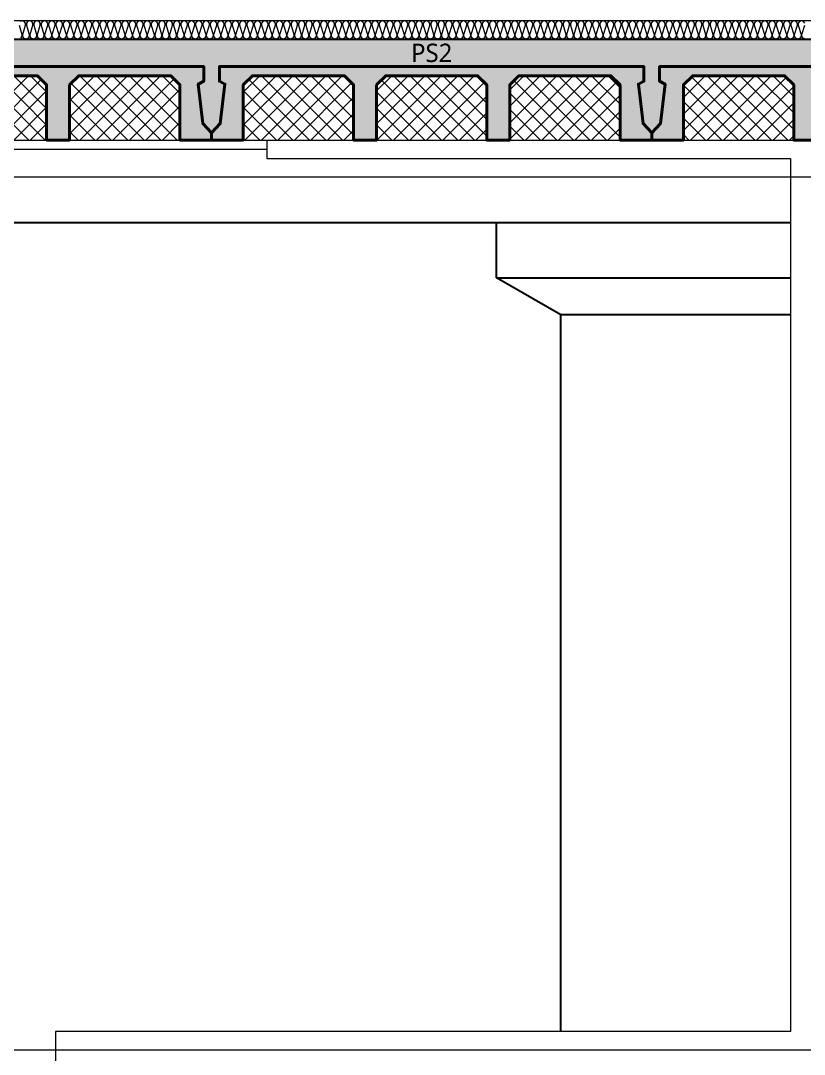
# Model space of a CAD drawing. Header units: millimetres. Extents: x 0 to 420000, y 0 to 297000.
# Drawn here: x 163324 to 167588, y 28675 to 34300 of the extents above; entities that cross this region are included whole.
import ezdxf
from ezdxf.enums import TextEntityAlignment as Align

# ---------------------------------------------------------------- set-up
doc = ezdxf.new("R2010")
doc.units = ezdxf.units.MM
doc.linetypes.add('0731_main_plan$0$form_$0$y-Landschaft$0$_$1$20120914_Verkehrsflächen_Grün$0$20120628_xref - Gammel$1$3_H-GL_F1_U3 - Default$0${ Offset Lines }', pattern=[0])
doc.linetypes.add('CEN', pattern=[62, 60, -1, 0, -1])
for name, color, linetype, lineweight in [('A-AXIS-LINE', 1, 'CEN', 15), ('A-CONC-LIN1', 2, 'Continuous', 40), ('A-CONC-LIN2', 7, 'Continuous', 25), ('A-ELEV-LIN2', 7, 'Continuous', 25), ('A-XXXX-INSL1', 15, 'Continuous', 18), ('A-XXXX-INSL2', 8, 'Continuous', 18)]:
    doc.layers.add(name, color=color, linetype=linetype, lineweight=lineweight)
doc.layers.add('A-CONC-SOLD', color=253, linetype='CEN')
doc.layers.add('A-XXXX-NPLT', color=144, linetype='Continuous', lineweight=15, plot=False)
doc.styles.add('맑은고딕', font='')
doc.styles.get('맑은고딕').set_extended_font_data('Malgun Gothic')

# ---------------------------------------------------------------- blocks, each defined once
blk = doc.blocks.new('axis(211208)')
at = {"layer": 'A-AXIS-LINE', "ltscale": 1000}
for p, q in [((4631788.1, -432118.7), (4955413.1, -432118.7)), ((4631788.1, -436868.7), (4955413.1, -436868.7))]:
    blk.add_line(p, q, dxfattribs=at)
blk = doc.blocks.new('PS2')
at = {"layer": 'A-CONC-SOLD'}
h = blk.add_hatch(color=256, dxfattribs=at)
h.dxf.hatch_style = 1
h.paths.add_polyline_path([(1197.5, 0), (-1197.5, 0), (-1197.5, -510), (-1150.5, -460), (-1125, -245), (-1155, -230), (-1155, -150), (1155, -150), (1155, -230), (1125, -245), (1150.5, -460), (1197.5, -510)])
h = blk.add_hatch(color=256, dxfattribs=at)
h.dxf.hatch_style = 1
h.paths.add_polyline_path([(-1150.5, -460), (-1197.5, -510), (-1197.5, -550), (-1025, -550), (-1025, -510), (-1025, -250), (-975, -200), (-475, -200), (-425, -250), (-425, -510), (-425, -550), (-300, -550), (-300, -510), (-300, -250), (-250, -200), (250, -200), (300, -250), (300, -510), (300, -550), (425, -550), (425, -510), (425, -250), (475, -200), (975, -200), (1025, -250), (1025, -510), (1025, -550), (1197.5, -550), (1197.5, -510), (1150.5, -460), (1125, -245), (1155, -230), (1155, -150), (-1155, -150), (-1155, -230), (-1125, -245)])
at = {"layer": 'A-XXXX-INSL2'}
h = blk.add_hatch(dxfattribs=at)
h.set_pattern_fill('ANSI37', color=256, scale=20)
h.set_pattern_definition([(45, (-289951.5, -41968), (-44.90128, 44.90128), []), (135, (-289951.5, -41968), (-44.90128, -44.90128), [])])
h.paths.add_polyline_path([(-975, -200), (-1025, -250), (-1025, -510), (-1025, -550), (-425, -550), (-425, -510), (-425, -250), (-475, -200)])
h.paths.add_polyline_path([(-250, -200), (-300, -250), (-300, -510), (-300, -550), (300, -550), (300, -510), (300, -250), (250, -200)])
h.paths.add_polyline_path([(425, -510), (425, -550), (1025, -550), (1025, -510), (1025, -250), (975, -200), (475, -200), (425, -250)])
at = {"layer": 'A-CONC-LIN1', "color": 2, "linetype": '0731_main_plan$0$form_$0$y-Landschaft$0$_$1$20120914_Verkehrsflächen_Grün$0$20120628_xref - Gammel$1$3_H-GL_F1_U3 - Default$0${ Offset Lines }'}
blk.add_lwpolyline([(-300, -250), (-300, -510), (-300, -510), (-300, -550), (-425, -550), (-425, -510), (-425, -510), (-425, -250), (-475, -200), (-975, -200), (-1025, -250), (-1025, -510), (-1025, -510), (-1025, -550), (-1197.5, -550), (-1197.5, -510), (-1150.5, -460), (-1125, -245), (-1155, -230), (-1155, -150), (1155, -150), (1155, -230), (1125, -245), (1150.5, -460), (1197.5, -510), (1197.5, -550), (1025, -550), (1025, -510), (1025, -510), (1025, -250), (975, -200), (475, -200), (425, -250), (425, -510), (425, -510), (425, -550), (300, -550), (300, -510), (300, -510), (300, -250), (250, -200), (-250, -200)], close=True, dxfattribs=at)
at = {"layer": 'A-CONC-LIN2'}
blk.add_line((-1197.5, 0), (1197.5, 0), dxfattribs=at)
at = {"layer": 'A-XXXX-NPLT'}
for p, q in [((-1025, -550), (-425, -550)), ((-300, -550), (300, -550)), ((425, -550), (1025, -550))]:
    blk.add_line(p, q, dxfattribs=at)
at = {"layer": 'A-XXXX-NPLT', "style": '맑은고딕'}
blk.add_text('PS2', height=100, dxfattribs=at).set_placement((0, -75), align=Align.MIDDLE)
blk = doc.blocks.new('지하2층')
at = {"layer": 'A-ELEV-LIN2'}
for p, q in [((4737823.8, -392368.7), (4727423.8, -392368.7)), ((4736223.8, -392668.7), (4736223.8, -392368.7)), ((4736223.8, -392668.7), (4737823.8, -392668.7)), ((4736573.8, -392868.7), (4736223.8, -392668.7)), ((4736573.8, -396768.7), (4736573.8, -392868.7)), ((4737823.8, -392868.7), (4736573.8, -392868.7))]:
    blk.add_line(p, q, dxfattribs=at)
at = {"layer": 'A-XXXX-INSL1'}
for points in [[(4734973.8, -391918.7), (4734973.8, -392018.7), (4737823.8, -392018.7), (4737823.8, -396768.7), (4733823.8, -396768.7), (4733823.8, -398118.1)], [(4686073.8, -391968.7), (4725973.8, -391968.7), (4725973.8, -392418.7), (4726673.8, -392418.7), (4726673.8, -391968.7), (4734973.8, -391968.7)]]:
    blk.add_lwpolyline(points, dxfattribs=at)
at = {"layer": 'A-XXXX-INSL2'}
blk.add_line((4758623.8, -391268.7), (4681723.8, -391268.7), dxfattribs=at)
for points in [[(4737903.8, -391368.7), (4737892.8, -391364.7), (4737885.8, -391354.7), (4737885.8, -391343.7), (4737901.8, -391293.7)], [(4737901.8, -391282.7), (4737894.8, -391272.7), (4737883.8, -391268.7), (4737872.8, -391272.7), (4737865.8, -391282.7), (4737865.8, -391293.7), (4737881.8, -391343.7), (4737881.8, -391354.7), (4737874.8, -391364.7), (4737863.8, -391368.7), (4737852.8, -391364.7), (4737845.8, -391354.7), (4737845.8, -391343.7), (4737861.8, -391293.7), (4737861.8, -391282.7), (4737854.8, -391272.7), (4737843.8, -391268.7), (4737832.8, -391272.7), (4737825.8, -391282.7), (4737825.8, -391293.7), (4737841.8, -391343.7), (4737841.8, -391354.7), (4737834.8, -391364.7), (4737823.8, -391368.7), (4737812.8, -391364.7), (4737805.8, -391354.7), (4737805.8, -391343.7), (4737821.8, -391293.7), (4737821.8, -391282.7), (4737814.8, -391272.7), (4737803.8, -391268.7), (4737792.8, -391272.7), (4737785.8, -391282.7), (4737785.8, -391293.7), (4737801.8, -391343.7), (4737801.8, -391354.7), (4737794.8, -391364.7), (4737783.8, -391368.7), (4737772.8, -391364.7), (4737765.8, -391354.7), (4737765.8, -391343.7), (4737781.8, -391293.7), (4737781.8, -391282.7), (4737774.8, -391272.7), (4737763.8, -391268.7), (4737752.8, -391272.7), (4737745.8, -391282.7), (4737745.8, -391293.7), (4737761.8, -391343.7), (4737761.8, -391354.7), (4737754.8, -391364.7), (4737743.8, -391368.7), (4737732.8, -391364.7), (4737725.8, -391354.7), (4737725.8, -391343.7), (4737741.8, -391293.7), (4737741.8, -391282.7), (4737734.8, -391272.7), (4737723.8, -391268.7), (4737712.8, -391272.7), (4737705.8, -391282.7), (4737705.8, -391293.7), (4737721.8, -391343.7), (4737721.8, -391354.7), (4737714.8, -391364.7), (4737703.8, -391368.7), (4737692.8, -391364.7), (4737685.8, -391354.7), (4737685.8, -391343.7), (4737701.8, -391293.7), (4737701.8, -391282.7), (4737694.8, -391272.7), (4737683.8, -391268.7), (4737672.8, -391272.7), (4737665.8, -391282.7), (4737665.8, -391293.7), (4737681.8, -391343.7), (4737681.8, -391354.7), (4737674.8, -391364.7), (4737663.8, -391368.7), (4737652.8, -391364.7), (4737645.8, -391354.7), (4737645.8, -391343.7), (4737661.8, -391293.7), (4737661.8, -391282.7), (4737654.8, -391272.7), (4737643.8, -391268.7), (4737632.8, -391272.7), (4737625.8, -391282.7), (4737625.8, -391293.7), (4737641.8, -391343.7), (4737641.8, -391354.7), (4737634.8, -391364.7), (4737623.8, -391368.7), (4737612.8, -391364.7), (4737605.8, -391354.7), (4737605.8, -391343.7), (4737621.8, -391293.7), (4737621.8, -391282.7), (4737614.8, -391272.7), (4737603.8, -391268.7), (4737592.8, -391272.7), (4737585.8, -391282.7), (4737585.8, -391293.7), (4737601.8, -391343.7), (4737601.8, -391354.7), (4737594.8, -391364.7), (4737583.8, -391368.7), (4737572.8, -391364.7), (4737565.8, -391354.7), (4737565.8, -391343.7), (4737581.8, -391293.7), (4737581.8, -391282.7), (4737574.8, -391272.7), (4737563.8, -391268.7), (4737552.8, -391272.7), (4737545.8, -391282.7), (4737545.8, -391293.7), (4737561.8, -391343.7), (4737561.8, -391354.7), (4737554.8, -391364.7), (4737543.8, -391368.7), (4737532.8, -391364.7), (4737525.8, -391354.7), (4737525.8, -391343.7), (4737541.8, -391293.7), (4737541.8, -391282.7), (4737534.8, -391272.7), (4737523.8, -391268.7), (4737512.8, -391272.7), (4737505.8, -391282.7), (4737505.8, -391293.7), (4737521.8, -391343.7), (4737521.8, -391354.7), (4737514.8, -391364.7), (4737503.8, -391368.7), (4737492.8, -391364.7), (4737485.8, -391354.7), (4737485.8, -391343.7), (4737501.8, -391293.7), (4737501.8, -391282.7), (4737494.8, -391272.7), (4737483.8, -391268.7), (4737472.8, -391272.7), (4737465.8, -391282.7), (4737465.8, -391293.7), (4737481.8, -391343.7), (4737481.8, -391354.7), (4737474.8, -391364.7), (4737463.8, -391368.7), (4737452.8, -391364.7), (4737445.8, -391354.7), (4737445.8, -391343.7), (4737461.8, -391293.7), (4737461.8, -391282.7), (4737454.8, -391272.7), (4737443.8, -391268.7), (4737432.8, -391272.7), (4737425.8, -391282.7), (4737425.8, -391293.7), (4737441.8, -391343.7), (4737441.8, -391354.7), (4737434.8, -391364.7), (4737423.8, -391368.7), (4737412.8, -391364.7), (4737405.8, -391354.7), (4737405.8, -391343.7), (4737421.8, -391293.7), (4737421.8, -391282.7), (4737414.8, -391272.7), (4737403.8, -391268.7), (4737392.8, -391272.7), (4737385.8, -391282.7), (4737385.8, -391293.7), (4737401.8, -391343.7), (4737401.8, -391354.7), (4737394.8, -391364.7), (4737383.8, -391368.7), (4737372.8, -391364.7), (4737365.8, -391354.7), (4737365.8, -391343.7), (4737381.8, -391293.7), (4737381.8, -391282.7), (4737374.8, -391272.7), (4737363.8, -391268.7), (4737352.8, -391272.7), (4737345.8, -391282.7), (4737345.8, -391293.7), (4737361.8, -391343.7), (4737361.8, -391354.7), (4737354.8, -391364.7), (4737343.8, -391368.7), (4737332.8, -391364.7), (4737325.8, -391354.7), (4737325.8, -391343.7), (4737341.8, -391293.7), (4737341.8, -391282.7), (4737334.8, -391272.7), (4737323.8, -391268.7), (4737312.8, -391272.7), (4737305.8, -391282.7), (4737305.8, -391293.7), (4737321.8, -391343.7), (4737321.8, -391354.7), (4737314.8, -391364.7), (4737303.8, -391368.7), (4737292.8, -391364.7), (4737285.8, -391354.7), (4737285.8, -391343.7), (4737301.8, -391293.7), (4737301.8, -391282.7), (4737294.8, -391272.7), (4737283.8, -391268.7), (4737272.8, -391272.7), (4737265.8, -391282.7), (4737265.8, -391293.7), (4737281.8, -391343.7), (4737281.8, -391354.7), (4737274.8, -391364.7), (4737263.8, -391368.7), (4737252.8, -391364.7), (4737245.8, -391354.7), (4737245.8, -391343.7), (4737261.8, -391293.7), (4737261.8, -391282.7), (4737254.8, -391272.7), (4737243.8, -391268.7), (4737232.8, -391272.7), (4737225.8, -391282.7), (4737225.8, -391293.7), (4737241.8, -391343.7), (4737241.8, -391354.7), (4737234.8, -391364.7), (4737223.8, -391368.7), (4737212.8, -391364.7), (4737205.8, -391354.7), (4737205.8, -391343.7), (4737221.8, -391293.7), (4737221.8, -391282.7), (4737214.8, -391272.7), (4737203.8, -391268.7), (4737192.8, -391272.7), (4737185.8, -391282.7), (4737185.8, -391293.7), (4737201.8, -391343.7), (4737201.8, -391354.7), (4737194.8, -391364.7), (4737183.8, -391368.7), (4737172.8, -391364.7), (4737165.8, -391354.7), (4737165.8, -391343.7), (4737181.8, -391293.7), (4737181.8, -391282.7), (4737174.8, -391272.7), (4737163.8, -391268.7), (4737152.8, -391272.7), (4737145.8, -391282.7), (4737145.8, -391293.7), (4737161.8, -391343.7), (4737161.8, -391354.7), (4737154.8, -391364.7), (4737143.8, -391368.7), (4737132.8, -391364.7), (4737125.8, -391354.7), (4737125.8, -391343.7), (4737141.8, -391293.7), (4737141.8, -391282.7), (4737134.8, -391272.7), (4737123.8, -391268.7), (4737112.8, -391272.7), (4737105.8, -391282.7), (4737105.8, -391293.7), (4737121.8, -391343.7), (4737121.8, -391354.7), (4737114.8, -391364.7), (4737103.8, -391368.7), (4737092.8, -391364.7), (4737085.8, -391354.7), (4737085.8, -391343.7), (4737101.8, -391293.7), (4737101.8, -391282.7), (4737094.8, -391272.7), (4737083.8, -391268.7), (4737072.8, -391272.7), (4737065.8, -391282.7), (4737065.8, -391293.7), (4737081.8, -391343.7), (4737081.8, -391354.7), (4737074.8, -391364.7), (4737063.8, -391368.7), (4737052.8, -391364.7), (4737045.8, -391354.7), (4737045.8, -391343.7), (4737061.8, -391293.7), (4737061.8, -391282.7), (4737054.8, -391272.7), (4737043.8, -391268.7), (4737032.8, -391272.7), (4737025.8, -391282.7), (4737025.8, -391293.7), (4737041.8, -391343.7), (4737041.8, -391354.7), (4737034.8, -391364.7), (4737023.8, -391368.7), (4737012.8, -391364.7), (4737005.8, -391354.7), (4737005.8, -391343.7), (4737021.8, -391293.7), (4737021.8, -391282.7), (4737014.8, -391272.7), (4737003.8, -391268.7), (4736992.8, -391272.7), (4736985.8, -391282.7), (4736985.8, -391293.7), (4737001.8, -391343.7), (4737001.8, -391354.7), (4736994.8, -391364.7), (4736983.8, -391368.7), (4736972.8, -391364.7), (4736965.8, -391354.7), (4736965.8, -391343.7), (4736981.8, -391293.7), (4736981.8, -391282.7), (4736974.8, -391272.7), (4736963.8, -391268.7), (4736952.8, -391272.7), (4736945.8, -391282.7), (4736945.8, -391293.7), (4736961.8, -391343.7), (4736961.8, -391354.7), (4736954.8, -391364.7), (4736943.8, -391368.7), (4736932.8, -391364.7), (4736925.8, -391354.7), (4736925.8, -391343.7), (4736941.8, -391293.7), (4736941.8, -391282.7), (4736934.8, -391272.7), (4736923.8, -391268.7), (4736912.8, -391272.7), (4736905.8, -391282.7), (4736905.8, -391293.7), (4736921.8, -391343.7), (4736921.8, -391354.7), (4736914.8, -391364.7), (4736903.8, -391368.7), (4736892.8, -391364.7), (4736885.8, -391354.7), (4736885.8, -391343.7), (4736901.8, -391293.7), (4736901.8, -391282.7), (4736894.8, -391272.7), (4736883.8, -391268.7), (4736872.8, -391272.7), (4736865.8, -391282.7), (4736865.8, -391293.7), (4736881.8, -391343.7), (4736881.8, -391354.7), (4736874.8, -391364.7), (4736863.8, -391368.7), (4736852.8, -391364.7), (4736845.8, -391354.7), (4736845.8, -391343.7), (4736861.8, -391293.7), (4736861.8, -391282.7), (4736854.8, -391272.7), (4736843.8, -391268.7), (4736832.8, -391272.7), (4736825.8, -391282.7), (4736825.8, -391293.7), (4736841.8, -391343.7), (4736841.8, -391354.7), (4736834.8, -391364.7), (4736823.8, -391368.7), (4736812.8, -391364.7), (4736805.8, -391354.7), (4736805.8, -391343.7), (4736821.8, -391293.7), (4736821.8, -391282.7), (4736814.8, -391272.7), (4736803.8, -391268.7), (4736792.8, -391272.7), (4736785.8, -391282.7), (4736785.8, -391293.7), (4736801.8, -391343.7), (4736801.8, -391354.7), (4736794.8, -391364.7), (4736783.8, -391368.7), (4736772.8, -391364.7), (4736765.8, -391354.7), (4736765.8, -391343.7), (4736781.8, -391293.7), (4736781.8, -391282.7), (4736774.8, -391272.7), (4736763.8, -391268.7), (4736752.8, -391272.7), (4736745.8, -391282.7), (4736745.8, -391293.7), (4736761.8, -391343.7), (4736761.8, -391354.7), (4736754.8, -391364.7), (4736743.8, -391368.7), (4736732.8, -391364.7), (4736725.8, -391354.7), (4736725.8, -391343.7), (4736741.8, -391293.7), (4736741.8, -391282.7), (4736734.8, -391272.7), (4736723.8, -391268.7), (4736712.8, -391272.7), (4736705.8, -391282.7), (4736705.8, -391293.7), (4736721.8, -391343.7), (4736721.8, -391354.7), (4736714.8, -391364.7), (4736703.8, -391368.7), (4736692.8, -391364.7), (4736685.8, -391354.7), (4736685.8, -391343.7), (4736701.8, -391293.7), (4736701.8, -391282.7), (4736694.8, -391272.7), (4736683.8, -391268.7), (4736672.8, -391272.7), (4736665.8, -391282.7), (4736665.8, -391293.7), (4736681.8, -391343.7), (4736681.8, -391354.7), (4736674.8, -391364.7), (4736663.8, -391368.7), (4736652.8, -391364.7), (4736645.8, -391354.7), (4736645.8, -391343.7), (4736661.8, -391293.7), (4736661.8, -391282.7), (4736654.8, -391272.7), (4736643.8, -391268.7), (4736632.8, -391272.7), (4736625.8, -391282.7), (4736625.8, -391293.7), (4736641.8, -391343.7), (4736641.8, -391354.7), (4736634.8, -391364.7), (4736623.8, -391368.7), (4736612.8, -391364.7), (4736605.8, -391354.7), (4736605.8, -391343.7), (4736621.8, -391293.7), (4736621.8, -391282.7), (4736614.8, -391272.7), (4736603.8, -391268.7), (4736592.8, -391272.7), (4736585.8, -391282.7), (4736585.8, -391293.7), (4736601.8, -391343.7), (4736601.8, -391354.7), (4736594.8, -391364.7), (4736583.8, -391368.7), (4736572.8, -391364.7), (4736565.8, -391354.7), (4736565.8, -391343.7), (4736581.8, -391293.7), (4736581.8, -391282.7), (4736574.8, -391272.7), (4736563.8, -391268.7), (4736552.8, -391272.7), (4736545.8, -391282.7), (4736545.8, -391293.7), (4736561.8, -391343.7), (4736561.8, -391354.7), (4736554.8, -391364.7), (4736543.8, -391368.7), (4736532.8, -391364.7), (4736525.8, -391354.7), (4736525.8, -391343.7), (4736541.8, -391293.7), (4736541.8, -391282.7), (4736534.8, -391272.7), (4736523.8, -391268.7), (4736512.8, -391272.7), (4736505.8, -391282.7), (4736505.8, -391293.7), (4736521.8, -391343.7), (4736521.8, -391354.7), (4736514.8, -391364.7), (4736503.8, -391368.7), (4736492.8, -391364.7), (4736485.8, -391354.7), (4736485.8, -391343.7), (4736501.8, -391293.7), (4736501.8, -391282.7), (4736494.8, -391272.7), (4736483.8, -391268.7), (4736472.8, -391272.7), (4736465.8, -391282.7), (4736465.8, -391293.7), (4736481.8, -391343.7), (4736481.8, -391354.7), (4736474.8, -391364.7), (4736463.8, -391368.7), (4736452.8, -391364.7), (4736445.8, -391354.7), (4736445.8, -391343.7), (4736461.8, -391293.7), (4736461.8, -391282.7), (4736454.8, -391272.7), (4736443.8, -391268.7), (4736432.8, -391272.7), (4736425.8, -391282.7), (4736425.8, -391293.7), (4736441.8, -391343.7), (4736441.8, -391354.7), (4736434.8, -391364.7), (4736423.8, -391368.7), (4736412.8, -391364.7), (4736405.8, -391354.7), (4736405.8, -391343.7), (4736421.8, -391293.7), (4736421.8, -391282.7), (4736414.8, -391272.7), (4736403.8, -391268.7), (4736392.8, -391272.7), (4736385.8, -391282.7), (4736385.8, -391293.7), (4736401.8, -391343.7), (4736401.8, -391354.7), (4736394.8, -391364.7), (4736383.8, -391368.7), (4736372.8, -391364.7), (4736365.8, -391354.7), (4736365.8, -391343.7), (4736381.8, -391293.7), (4736381.8, -391282.7), (4736374.8, -391272.7), (4736363.8, -391268.7), (4736352.8, -391272.7), (4736345.8, -391282.7), (4736345.8, -391293.7), (4736361.8, -391343.7), (4736361.8, -391354.7), (4736354.8, -391364.7), (4736343.8, -391368.7), (4736332.8, -391364.7), (4736325.8, -391354.7), (4736325.8, -391343.7), (4736341.8, -391293.7), (4736341.8, -391282.7), (4736334.8, -391272.7), (4736323.8, -391268.7), (4736312.8, -391272.7), (4736305.8, -391282.7), (4736305.8, -391293.7), (4736321.8, -391343.7), (4736321.8, -391354.7), (4736314.8, -391364.7), (4736303.8, -391368.7), (4736292.8, -391364.7), (4736285.8, -391354.7), (4736285.8, -391343.7), (4736301.8, -391293.7), (4736301.8, -391282.7), (4736294.8, -391272.7), (4736283.8, -391268.7), (4736272.8, -391272.7), (4736265.8, -391282.7), (4736265.8, -391293.7), (4736281.8, -391343.7), (4736281.8, -391354.7), (4736274.8, -391364.7), (4736263.8, -391368.7), (4736252.8, -391364.7), (4736245.8, -391354.7), (4736245.8, -391343.7), (4736261.8, -391293.7), (4736261.8, -391282.7), (4736254.8, -391272.7), (4736243.8, -391268.7), (4736232.8, -391272.7), (4736225.8, -391282.7), (4736225.8, -391293.7), (4736241.8, -391343.7), (4736241.8, -391354.7), (4736234.8, -391364.7), (4736223.8, -391368.7), (4736212.8, -391364.7), (4736205.8, -391354.7), (4736205.8, -391343.7), (4736221.8, -391293.7), (4736221.8, -391282.7), (4736214.8, -391272.7), (4736203.8, -391268.7), (4736192.8, -391272.7), (4736185.8, -391282.7), (4736185.8, -391293.7), (4736201.8, -391343.7), (4736201.8, -391354.7), (4736194.8, -391364.7), (4736183.8, -391368.7), (4736172.8, -391364.7), (4736165.8, -391354.7), (4736165.8, -391343.7), (4736181.8, -391293.7), (4736181.8, -391282.7), (4736174.8, -391272.7), (4736163.8, -391268.7), (4736152.8, -391272.7), (4736145.8, -391282.7), (4736145.8, -391293.7), (4736161.8, -391343.7), (4736161.8, -391354.7), (4736154.8, -391364.7), (4736143.8, -391368.7), (4736132.8, -391364.7), (4736125.8, -391354.7), (4736125.8, -391343.7), (4736141.8, -391293.7), (4736141.8, -391282.7), (4736134.8, -391272.7), (4736123.8, -391268.7), (4736112.8, -391272.7), (4736105.8, -391282.7), (4736105.8, -391293.7), (4736121.8, -391343.7), (4736121.8, -391354.7), (4736114.8, -391364.7), (4736103.8, -391368.7), (4736092.8, -391364.7), (4736085.8, -391354.7), (4736085.8, -391343.7), (4736101.8, -391293.7), (4736101.8, -391282.7), (4736094.8, -391272.7), (4736083.8, -391268.7), (4736072.8, -391272.7), (4736065.8, -391282.7), (4736065.8, -391293.7), (4736081.8, -391343.7), (4736081.8, -391354.7), (4736074.8, -391364.7), (4736063.8, -391368.7), (4736052.8, -391364.7), (4736045.8, -391354.7), (4736045.8, -391343.7), (4736061.8, -391293.7), (4736061.8, -391282.7), (4736054.8, -391272.7), (4736043.8, -391268.7), (4736032.8, -391272.7), (4736025.8, -391282.7), (4736025.8, -391293.7), (4736041.8, -391343.7), (4736041.8, -391354.7), (4736034.8, -391364.7), (4736023.8, -391368.7), (4736012.8, -391364.7), (4736005.8, -391354.7), (4736005.8, -391343.7), (4736021.8, -391293.7), (4736021.8, -391282.7), (4736014.8, -391272.7), (4736003.8, -391268.7), (4735992.8, -391272.7), (4735985.8, -391282.7), (4735985.8, -391293.7), (4736001.8, -391343.7), (4736001.8, -391354.7), (4735994.8, -391364.7), (4735983.8, -391368.7), (4735972.8, -391364.7), (4735965.8, -391354.7), (4735965.8, -391343.7), (4735981.8, -391293.7), (4735981.8, -391282.7), (4735974.8, -391272.7), (4735963.8, -391268.7), (4735952.8, -391272.7), (4735945.8, -391282.7), (4735945.8, -391293.7), (4735961.8, -391343.7), (4735961.8, -391354.7), (4735954.8, -391364.7), (4735943.8, -391368.7), (4735932.8, -391364.7), (4735925.8, -391354.7), (4735925.8, -391343.7), (4735941.8, -391293.7), (4735941.8, -391282.7), (4735934.8, -391272.7), (4735923.8, -391268.7), (4735912.8, -391272.7), (4735905.8, -391282.7), (4735905.8, -391293.7), (4735921.8, -391343.7), (4735921.8, -391354.7), (4735914.8, -391364.7), (4735903.8, -391368.7), (4735892.8, -391364.7), (4735885.8, -391354.7), (4735885.8, -391343.7), (4735901.8, -391293.7), (4735901.8, -391282.7), (4735894.8, -391272.7), (4735883.8, -391268.7), (4735872.8, -391272.7), (4735865.8, -391282.7), (4735865.8, -391293.7), (4735881.8, -391343.7), (4735881.8, -391354.7), (4735874.8, -391364.7), (4735863.8, -391368.7), (4735852.8, -391364.7), (4735845.8, -391354.7), (4735845.8, -391343.7), (4735861.8, -391293.7), (4735861.8, -391282.7), (4735854.8, -391272.7), (4735843.8, -391268.7), (4735832.8, -391272.7), (4735825.8, -391282.7), (4735825.8, -391293.7), (4735841.8, -391343.7), (4735841.8, -391354.7), (4735834.8, -391364.7), (4735823.8, -391368.7), (4735812.8, -391364.7), (4735805.8, -391354.7), (4735805.8, -391343.7), (4735821.8, -391293.7), (4735821.8, -391282.7), (4735814.8, -391272.7), (4735803.8, -391268.7), (4735792.8, -391272.7), (4735785.8, -391282.7), (4735785.8, -391293.7), (4735801.8, -391343.7), (4735801.8, -391354.7), (4735794.8, -391364.7), (4735783.8, -391368.7), (4735772.8, -391364.7), (4735765.8, -391354.7), (4735765.8, -391343.7), (4735781.8, -391293.7), (4735781.8, -391282.7), (4735774.8, -391272.7), (4735763.8, -391268.7), (4735752.8, -391272.7), (4735745.8, -391282.7), (4735745.8, -391293.7), (4735761.8, -391343.7), (4735761.8, -391354.7), (4735754.8, -391364.7), (4735743.8, -391368.7), (4735732.8, -391364.7), (4735725.8, -391354.7), (4735725.8, -391343.7), (4735741.8, -391293.7), (4735741.8, -391282.7), (4735734.8, -391272.7), (4735723.8, -391268.7), (4735712.8, -391272.7), (4735705.8, -391282.7), (4735705.8, -391293.7), (4735721.8, -391343.7), (4735721.8, -391354.7), (4735714.8, -391364.7), (4735703.8, -391368.7), (4735692.8, -391364.7), (4735685.8, -391354.7), (4735685.8, -391343.7), (4735701.8, -391293.7), (4735701.8, -391282.7), (4735694.8, -391272.7), (4735683.8, -391268.7), (4735672.8, -391272.7), (4735665.8, -391282.7), (4735665.8, -391293.7), (4735681.8, -391343.7), (4735681.8, -391354.7), (4735674.8, -391364.7), (4735663.8, -391368.7), (4735652.8, -391364.7), (4735645.8, -391354.7), (4735645.8, -391343.7), (4735661.8, -391293.7), (4735661.8, -391282.7), (4735654.8, -391272.7), (4735643.8, -391268.7), (4735632.8, -391272.7), (4735625.8, -391282.7), (4735625.8, -391293.7), (4735641.8, -391343.7), (4735641.8, -391354.7), (4735634.8, -391364.7), (4735623.8, -391368.7), (4735612.8, -391364.7), (4735605.8, -391354.7), (4735605.8, -391343.7), (4735621.8, -391293.7), (4735621.8, -391282.7), (4735614.8, -391272.7), (4735603.8, -391268.7), (4735592.8, -391272.7), (4735585.8, -391282.7), (4735585.8, -391293.7), (4735601.8, -391343.7), (4735601.8, -391354.7), (4735594.8, -391364.7), (4735583.8, -391368.7), (4735572.8, -391364.7), (4735565.8, -391354.7), (4735565.8, -391343.7), (4735581.8, -391293.7), (4735581.8, -391282.7), (4735574.8, -391272.7), (4735563.8, -391268.7), (4735552.8, -391272.7), (4735545.8, -391282.7), (4735545.8, -391293.7), (4735561.8, -391343.7), (4735561.8, -391354.7), (4735554.8, -391364.7), (4735543.8, -391368.7), (4735532.8, -391364.7), (4735525.8, -391354.7), (4735525.8, -391343.7), (4735541.8, -391293.7), (4735541.8, -391282.7), (4735534.8, -391272.7), (4735523.8, -391268.7), (4735512.8, -391272.7), (4735505.8, -391282.7), (4735505.8, -391293.7), (4735521.8, -391343.7), (4735521.8, -391354.7), (4735514.8, -391364.7), (4735503.8, -391368.7), (4735492.8, -391364.7), (4735485.8, -391354.7), (4735485.8, -391343.7), (4735501.8, -391293.7), (4735501.8, -391282.7), (4735494.8, -391272.7), (4735483.8, -391268.7), (4735472.8, -391272.7), (4735465.8, -391282.7), (4735465.8, -391293.7), (4735481.8, -391343.7), (4735481.8, -391354.7), (4735474.8, -391364.7), (4735463.8, -391368.7), (4735452.8, -391364.7), (4735445.8, -391354.7), (4735445.8, -391343.7), (4735461.8, -391293.7), (4735461.8, -391282.7), (4735454.8, -391272.7), (4735443.8, -391268.7), (4735432.8, -391272.7), (4735425.8, -391282.7), (4735425.8, -391293.7), (4735441.8, -391343.7), (4735441.8, -391354.7), (4735434.8, -391364.7), (4735423.8, -391368.7), (4735412.8, -391364.7), (4735405.8, -391354.7), (4735405.8, -391343.7), (4735421.8, -391293.7), (4735421.8, -391282.7), (4735414.8, -391272.7), (4735403.8, -391268.7), (4735392.8, -391272.7), (4735385.8, -391282.7), (4735385.8, -391293.7), (4735401.8, -391343.7), (4735401.8, -391354.7), (4735394.8, -391364.7), (4735383.8, -391368.7), (4735372.8, -391364.7), (4735365.8, -391354.7), (4735365.8, -391343.7), (4735381.8, -391293.7), (4735381.8, -391282.7), (4735374.8, -391272.7), (4735363.8, -391268.7), (4735352.8, -391272.7), (4735345.8, -391282.7), (4735345.8, -391293.7), (4735361.8, -391343.7), (4735361.8, -391354.7), (4735354.8, -391364.7), (4735343.8, -391368.7), (4735332.8, -391364.7), (4735325.8, -391354.7), (4735325.8, -391343.7), (4735341.8, -391293.7), (4735341.8, -391282.7), (4735334.8, -391272.7), (4735323.8, -391268.7), (4735312.8, -391272.7), (4735305.8, -391282.7), (4735305.8, -391293.7), (4735321.8, -391343.7), (4735321.8, -391354.7), (4735314.8, -391364.7), (4735303.8, -391368.7), (4735292.8, -391364.7), (4735285.8, -391354.7), (4735285.8, -391343.7), (4735301.8, -391293.7), (4735301.8, -391282.7), (4735294.8, -391272.7), (4735283.8, -391268.7), (4735272.8, -391272.7), (4735265.8, -391282.7), (4735265.8, -391293.7), (4735281.8, -391343.7), (4735281.8, -391354.7), (4735274.8, -391364.7), (4735263.8, -391368.7), (4735252.8, -391364.7), (4735245.8, -391354.7), (4735245.8, -391343.7), (4735261.8, -391293.7), (4735261.8, -391282.7), (4735254.8, -391272.7), (4735243.8, -391268.7), (4735232.8, -391272.7), (4735225.8, -391282.7), (4735225.8, -391293.7), (4735241.8, -391343.7), (4735241.8, -391354.7), (4735234.8, -391364.7), (4735223.8, -391368.7), (4735212.8, -391364.7), (4735205.8, -391354.7), (4735205.8, -391343.7), (4735221.8, -391293.7), (4735221.8, -391282.7), (4735214.8, -391272.7), (4735203.8, -391268.7), (4735192.8, -391272.7), (4735185.8, -391282.7), (4735185.8, -391293.7), (4735201.8, -391343.7), (4735201.8, -391354.7), (4735194.8, -391364.7), (4735183.8, -391368.7), (4735172.8, -391364.7), (4735165.8, -391354.7), (4735165.8, -391343.7), (4735181.8, -391293.7), (4735181.8, -391282.7), (4735174.8, -391272.7), (4735163.8, -391268.7), (4735152.8, -391272.7), (4735145.8, -391282.7), (4735145.8, -391293.7), (4735161.8, -391343.7), (4735161.8, -391354.7), (4735154.8, -391364.7), (4735143.8, -391368.7), (4735132.8, -391364.7), (4735125.8, -391354.7), (4735125.8, -391343.7), (4735141.8, -391293.7), (4735141.8, -391282.7), (4735134.8, -391272.7), (4735123.8, -391268.7), (4735112.8, -391272.7), (4735105.8, -391282.7), (4735105.8, -391293.7), (4735121.8, -391343.7), (4735121.8, -391354.7), (4735114.8, -391364.7), (4735103.8, -391368.7), (4735092.8, -391364.7), (4735085.8, -391354.7), (4735085.8, -391343.7), (4735101.8, -391293.7), (4735101.8, -391282.7), (4735094.8, -391272.7), (4735083.8, -391268.7), (4735072.8, -391272.7), (4735065.8, -391282.7), (4735065.8, -391293.7), (4735081.8, -391343.7), (4735081.8, -391354.7), (4735074.8, -391364.7), (4735063.8, -391368.7), (4735052.8, -391364.7), (4735045.8, -391354.7), (4735045.8, -391343.7), (4735061.8, -391293.7), (4735061.8, -391282.7), (4735054.8, -391272.7), (4735043.8, -391268.7), (4735032.8, -391272.7), (4735025.8, -391282.7), (4735025.8, -391293.7), (4735041.8, -391343.7), (4735041.8, -391354.7), (4735034.8, -391364.7), (4735023.8, -391368.7), (4735012.8, -391364.7), (4735005.8, -391354.7), (4735005.8, -391343.7), (4735021.8, -391293.7), (4735021.8, -391282.7), (4735014.8, -391272.7), (4735003.8, -391268.7), (4734992.8, -391272.7), (4734985.8, -391282.7), (4734985.8, -391293.7), (4735001.8, -391343.7), (4735001.8, -391354.7), (4734994.8, -391364.7), (4734983.8, -391368.7), (4734972.8, -391364.7), (4734965.8, -391354.7), (4734965.8, -391343.7), (4734981.8, -391293.7), (4734981.8, -391282.7), (4734974.8, -391272.7), (4734963.8, -391268.7), (4734952.8, -391272.7), (4734945.8, -391282.7), (4734945.8, -391293.7), (4734961.8, -391343.7), (4734961.8, -391354.7), (4734954.8, -391364.7), (4734943.8, -391368.7), (4734932.8, -391364.7), (4734925.8, -391354.7), (4734925.8, -391343.7), (4734941.8, -391293.7), (4734941.8, -391282.7), (4734934.8, -391272.7), (4734923.8, -391268.7), (4734912.8, -391272.7), (4734905.8, -391282.7), (4734905.8, -391293.7), (4734921.8, -391343.7), (4734921.8, -391354.7), (4734914.8, -391364.7), (4734903.8, -391368.7), (4734892.8, -391364.7), (4734885.8, -391354.7), (4734885.8, -391343.7), (4734901.8, -391293.7), (4734901.8, -391282.7), (4734894.8, -391272.7), (4734883.8, -391268.7), (4734872.8, -391272.7), (4734865.8, -391282.7), (4734865.8, -391293.7), (4734881.8, -391343.7), (4734881.8, -391354.7), (4734874.8, -391364.7), (4734863.8, -391368.7), (4734852.8, -391364.7), (4734845.8, -391354.7), (4734845.8, -391343.7), (4734861.8, -391293.7), (4734861.8, -391282.7), (4734854.8, -391272.7), (4734843.8, -391268.7), (4734832.8, -391272.7), (4734825.8, -391282.7), (4734825.8, -391293.7), (4734841.8, -391343.7), (4734841.8, -391354.7), (4734834.8, -391364.7), (4734823.8, -391368.7), (4734812.8, -391364.7), (4734805.8, -391354.7), (4734805.8, -391343.7), (4734821.8, -391293.7), (4734821.8, -391282.7), (4734814.8, -391272.7), (4734803.8, -391268.7), (4734792.8, -391272.7), (4734785.8, -391282.7), (4734785.8, -391293.7), (4734801.8, -391343.7), (4734801.8, -391354.7), (4734794.8, -391364.7), (4734783.8, -391368.7), (4734772.8, -391364.7), (4734765.8, -391354.7), (4734765.8, -391343.7), (4734781.8, -391293.7), (4734781.8, -391282.7), (4734774.8, -391272.7), (4734763.8, -391268.7), (4734752.8, -391272.7), (4734745.8, -391282.7), (4734745.8, -391293.7), (4734761.8, -391343.7), (4734761.8, -391354.7), (4734754.8, -391364.7), (4734743.8, -391368.7), (4734732.8, -391364.7), (4734725.8, -391354.7), (4734725.8, -391343.7), (4734741.8, -391293.7), (4734741.8, -391282.7), (4734734.8, -391272.7), (4734723.8, -391268.7), (4734712.8, -391272.7), (4734705.8, -391282.7), (4734705.8, -391293.7), (4734721.8, -391343.7), (4734721.8, -391354.7), (4734714.8, -391364.7), (4734703.8, -391368.7), (4734692.8, -391364.7), (4734685.8, -391354.7), (4734685.8, -391343.7), (4734701.8, -391293.7), (4734701.8, -391282.7), (4734694.8, -391272.7), (4734683.8, -391268.7), (4734672.8, -391272.7), (4734665.8, -391282.7), (4734665.8, -391293.7), (4734681.8, -391343.7), (4734681.8, -391354.7), (4734674.8, -391364.7), (4734663.8, -391368.7), (4734652.8, -391364.7), (4734645.8, -391354.7), (4734645.8, -391343.7), (4734661.8, -391293.7), (4734661.8, -391282.7), (4734654.8, -391272.7), (4734643.8, -391268.7), (4734632.8, -391272.7), (4734625.8, -391282.7), (4734625.8, -391293.7), (4734641.8, -391343.7), (4734641.8, -391354.7), (4734634.8, -391364.7), (4734623.8, -391368.7), (4734612.8, -391364.7), (4734605.8, -391354.7), (4734605.8, -391343.7), (4734621.8, -391293.7), (4734621.8, -391282.7), (4734614.8, -391272.7), (4734603.8, -391268.7), (4734592.8, -391272.7), (4734585.8, -391282.7), (4734585.8, -391293.7), (4734601.8, -391343.7), (4734601.8, -391354.7), (4734594.8, -391364.7), (4734583.8, -391368.7), (4734572.8, -391364.7), (4734565.8, -391354.7), (4734565.8, -391343.7), (4734581.8, -391293.7), (4734581.8, -391282.7), (4734574.8, -391272.7), (4734563.8, -391268.7), (4734552.8, -391272.7), (4734545.8, -391282.7), (4734545.8, -391293.7), (4734561.8, -391343.7), (4734561.8, -391354.7), (4734554.8, -391364.7), (4734543.8, -391368.7), (4734532.8, -391364.7), (4734525.8, -391354.7), (4734525.8, -391343.7), (4734541.8, -391293.7), (4734541.8, -391282.7), (4734534.8, -391272.7), (4734523.8, -391268.7), (4734512.8, -391272.7), (4734505.8, -391282.7), (4734505.8, -391293.7), (4734521.8, -391343.7), (4734521.8, -391354.7), (4734514.8, -391364.7), (4734503.8, -391368.7), (4734492.8, -391364.7), (4734485.8, -391354.7), (4734485.8, -391343.7), (4734501.8, -391293.7), (4734501.8, -391282.7), (4734494.8, -391272.7), (4734483.8, -391268.7), (4734472.8, -391272.7), (4734465.8, -391282.7), (4734465.8, -391293.7), (4734481.8, -391343.7), (4734481.8, -391354.7), (4734474.8, -391364.7), (4734463.8, -391368.7), (4734452.8, -391364.7), (4734445.8, -391354.7), (4734445.8, -391343.7), (4734461.8, -391293.7), (4734461.8, -391282.7), (4734454.8, -391272.7), (4734443.8, -391268.7), (4734432.8, -391272.7), (4734425.8, -391282.7), (4734425.8, -391293.7), (4734441.8, -391343.7), (4734441.8, -391354.7), (4734434.8, -391364.7), (4734423.8, -391368.7), (4734412.8, -391364.7), (4734405.8, -391354.7), (4734405.8, -391343.7), (4734421.8, -391293.7), (4734421.8, -391282.7), (4734414.8, -391272.7), (4734403.8, -391268.7), (4734392.8, -391272.7), (4734385.8, -391282.7), (4734385.8, -391293.7), (4734401.8, -391343.7), (4734401.8, -391354.7), (4734394.8, -391364.7), (4734383.8, -391368.7), (4734372.8, -391364.7), (4734365.8, -391354.7), (4734365.8, -391343.7), (4734381.8, -391293.7), (4734381.8, -391282.7), (4734374.8, -391272.7), (4734363.8, -391268.7), (4734352.8, -391272.7), (4734345.8, -391282.7), (4734345.8, -391293.7), (4734361.8, -391343.7), (4734361.8, -391354.7), (4734354.8, -391364.7), (4734343.8, -391368.7), (4734332.8, -391364.7), (4734325.8, -391354.7), (4734325.8, -391343.7), (4734341.8, -391293.7), (4734341.8, -391282.7), (4734334.8, -391272.7), (4734323.8, -391268.7), (4734312.8, -391272.7), (4734305.8, -391282.7), (4734305.8, -391293.7), (4734321.8, -391343.7), (4734321.8, -391354.7), (4734314.8, -391364.7), (4734303.8, -391368.7), (4734292.8, -391364.7), (4734285.8, -391354.7), (4734285.8, -391343.7), (4734301.8, -391293.7), (4734301.8, -391282.7), (4734294.8, -391272.7), (4734283.8, -391268.7), (4734272.8, -391272.7), (4734265.8, -391282.7), (4734265.8, -391293.7), (4734281.8, -391343.7), (4734281.8, -391354.7), (4734274.8, -391364.7), (4734263.8, -391368.7), (4734252.8, -391364.7), (4734245.8, -391354.7), (4734245.8, -391343.7), (4734261.8, -391293.7), (4734261.8, -391282.7), (4734254.8, -391272.7), (4734243.8, -391268.7), (4734232.8, -391272.7), (4734225.8, -391282.7), (4734225.8, -391293.7), (4734241.8, -391343.7), (4734241.8, -391354.7), (4734234.8, -391364.7), (4734223.8, -391368.7), (4734212.8, -391364.7), (4734205.8, -391354.7), (4734205.8, -391343.7), (4734221.8, -391293.7), (4734221.8, -391282.7), (4734214.8, -391272.7), (4734203.8, -391268.7), (4734192.8, -391272.7), (4734185.8, -391282.7), (4734185.8, -391293.7), (4734201.8, -391343.7), (4734201.8, -391354.7), (4734194.8, -391364.7), (4734183.8, -391368.7), (4734172.8, -391364.7), (4734165.8, -391354.7), (4734165.8, -391343.7), (4734181.8, -391293.7), (4734181.8, -391282.7), (4734174.8, -391272.7), (4734163.8, -391268.7), (4734152.8, -391272.7), (4734145.8, -391282.7), (4734145.8, -391293.7), (4734161.8, -391343.7), (4734161.8, -391354.7), (4734154.8, -391364.7), (4734143.8, -391368.7), (4734132.8, -391364.7), (4734125.8, -391354.7), (4734125.8, -391343.7), (4734141.8, -391293.7), (4734141.8, -391282.7), (4734134.8, -391272.7), (4734123.8, -391268.7), (4734112.8, -391272.7), (4734105.8, -391282.7), (4734105.8, -391293.7), (4734121.8, -391343.7), (4734121.8, -391354.7), (4734114.8, -391364.7), (4734103.8, -391368.7), (4734092.8, -391364.7), (4734085.8, -391354.7), (4734085.8, -391343.7), (4734101.8, -391293.7), (4734101.8, -391282.7), (4734094.8, -391272.7), (4734083.8, -391268.7), (4734072.8, -391272.7), (4734065.8, -391282.7), (4734065.8, -391293.7), (4734081.8, -391343.7), (4734081.8, -391354.7), (4734074.8, -391364.7), (4734063.8, -391368.7), (4734052.8, -391364.7), (4734045.8, -391354.7), (4734045.8, -391343.7), (4734061.8, -391293.7), (4734061.8, -391282.7), (4734054.8, -391272.7), (4734043.8, -391268.7), (4734032.8, -391272.7), (4734025.8, -391282.7), (4734025.8, -391293.7), (4734041.8, -391343.7), (4734041.8, -391354.7), (4734034.8, -391364.7), (4734023.8, -391368.7), (4734012.8, -391364.7), (4734005.8, -391354.7), (4734005.8, -391343.7), (4734021.8, -391293.7), (4734021.8, -391282.7), (4734014.8, -391272.7), (4734003.8, -391268.7), (4733992.8, -391272.7), (4733985.8, -391282.7), (4733985.8, -391293.7), (4734001.8, -391343.7), (4734001.8, -391354.7), (4733994.8, -391364.7), (4733983.8, -391368.7), (4733972.8, -391364.7), (4733965.8, -391354.7), (4733965.8, -391343.7), (4733981.8, -391293.7), (4733981.8, -391282.7), (4733974.8, -391272.7), (4733963.8, -391268.7), (4733952.8, -391272.7), (4733945.8, -391282.7), (4733945.8, -391293.7), (4733961.8, -391343.7), (4733961.8, -391354.7), (4733954.8, -391364.7), (4733943.8, -391368.7), (4733932.8, -391364.7), (4733925.8, -391354.7), (4733925.8, -391343.7), (4733941.8, -391293.7), (4733941.8, -391282.7), (4733934.8, -391272.7), (4733923.8, -391268.7), (4733912.8, -391272.7), (4733905.8, -391282.7), (4733905.8, -391293.7), (4733921.8, -391343.7), (4733921.8, -391354.7), (4733914.8, -391364.7), (4733903.8, -391368.7), (4733892.8, -391364.7), (4733885.8, -391354.7), (4733885.8, -391343.7), (4733901.8, -391293.7), (4733901.8, -391282.7), (4733894.8, -391272.7), (4733883.8, -391268.7), (4733872.8, -391272.7), (4733865.8, -391282.7), (4733865.8, -391293.7), (4733881.8, -391343.7), (4733881.8, -391354.7), (4733874.8, -391364.7), (4733863.8, -391368.7), (4733852.8, -391364.7), (4733845.8, -391354.7), (4733845.8, -391343.7), (4733861.8, -391293.7), (4733861.8, -391282.7), (4733854.8, -391272.7), (4733843.8, -391268.7), (4733832.8, -391272.7), (4733825.8, -391282.7), (4733825.8, -391293.7), (4733841.8, -391343.7), (4733841.8, -391354.7), (4733834.8, -391364.7), (4733823.8, -391368.7), (4733812.8, -391364.7), (4733805.8, -391354.7), (4733805.8, -391343.7), (4733821.8, -391293.7), (4733821.8, -391282.7), (4733814.8, -391272.7), (4733803.8, -391268.7), (4733792.8, -391272.7), (4733785.8, -391282.7), (4733785.8, -391293.7), (4733801.8, -391343.7), (4733801.8, -391354.7), (4733794.8, -391364.7), (4733783.8, -391368.7), (4733772.8, -391364.7), (4733765.8, -391354.7), (4733765.8, -391343.7), (4733781.8, -391293.7), (4733781.8, -391282.7), (4733774.8, -391272.7), (4733763.8, -391268.7), (4733752.8, -391272.7), (4733745.8, -391282.7), (4733745.8, -391293.7), (4733761.8, -391343.7), (4733761.8, -391354.7), (4733754.8, -391364.7), (4733743.8, -391368.7), (4733732.8, -391364.7), (4733725.8, -391354.7), (4733725.8, -391343.7), (4733741.8, -391293.7), (4733741.8, -391282.7), (4733734.8, -391272.7), (4733723.8, -391268.7), (4733712.8, -391272.7), (4733705.8, -391282.7), (4733705.8, -391293.7), (4733721.8, -391343.7), (4733721.8, -391354.7), (4733714.8, -391364.7), (4733703.8, -391368.7), (4733692.8, -391364.7), (4733685.8, -391354.7), (4733685.8, -391343.7), (4733701.8, -391293.7), (4733701.8, -391282.7), (4733694.8, -391272.7), (4733683.8, -391268.7), (4733672.8, -391272.7), (4733665.8, -391282.7), (4733665.8, -391293.7), (4733681.8, -391343.7), (4733681.8, -391354.7), (4733674.8, -391364.7), (4733663.8, -391368.7), (4733652.8, -391364.7), (4733645.8, -391354.7), (4733645.8, -391343.7), (4733661.8, -391293.7), (4733661.8, -391282.7), (4733654.8, -391272.7), (4733643.8, -391268.7), (4733632.8, -391272.7)], [(4733625.8, -391293.7), (4733641.8, -391343.7), (4733641.8, -391354.7), (4733634.8, -391364.7)]]:
    blk.add_lwpolyline(points, dxfattribs=at)
for p in [(4733476.3, -391368.7), (4735871.3, -391368.7), (4738266.3, -391368.7)]:
    blk.add_blockref('PS2', p)

msp = doc.modelspace()

# ---------------------------------------------------------------- block references
msp.add_blockref('지하2층', (-4570311.3, 425568.7))
at = {"layer": 'A-AXIS-LINE'}
msp.add_blockref('axis(211208)', (-4581588.1, 465568.7), dxfattribs=at)

doc.saveas('drawing.dxf')
